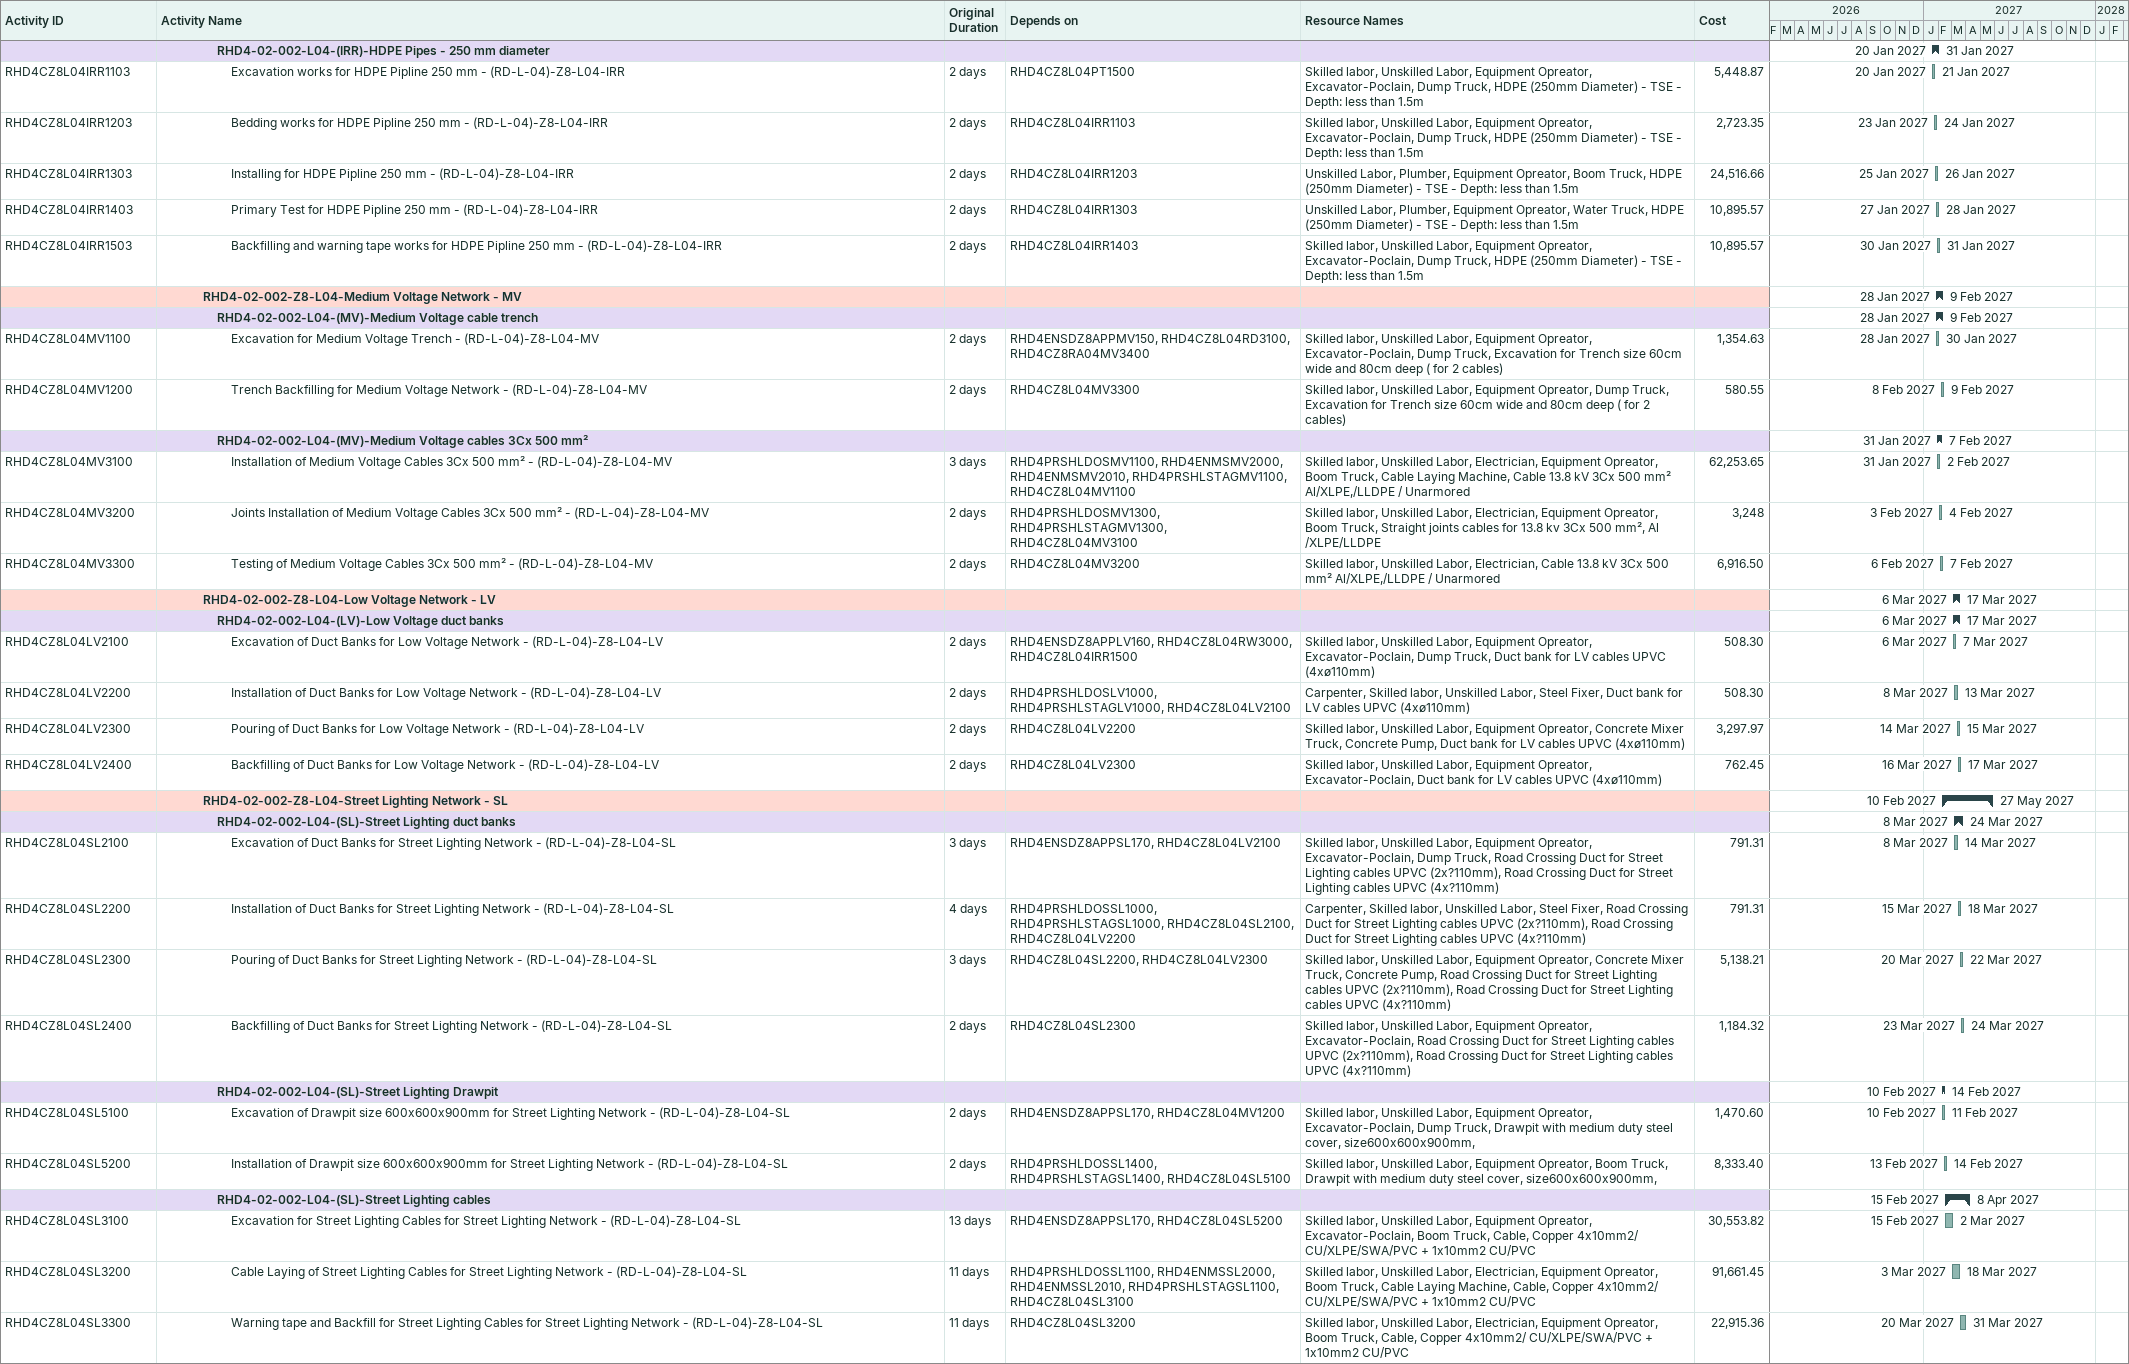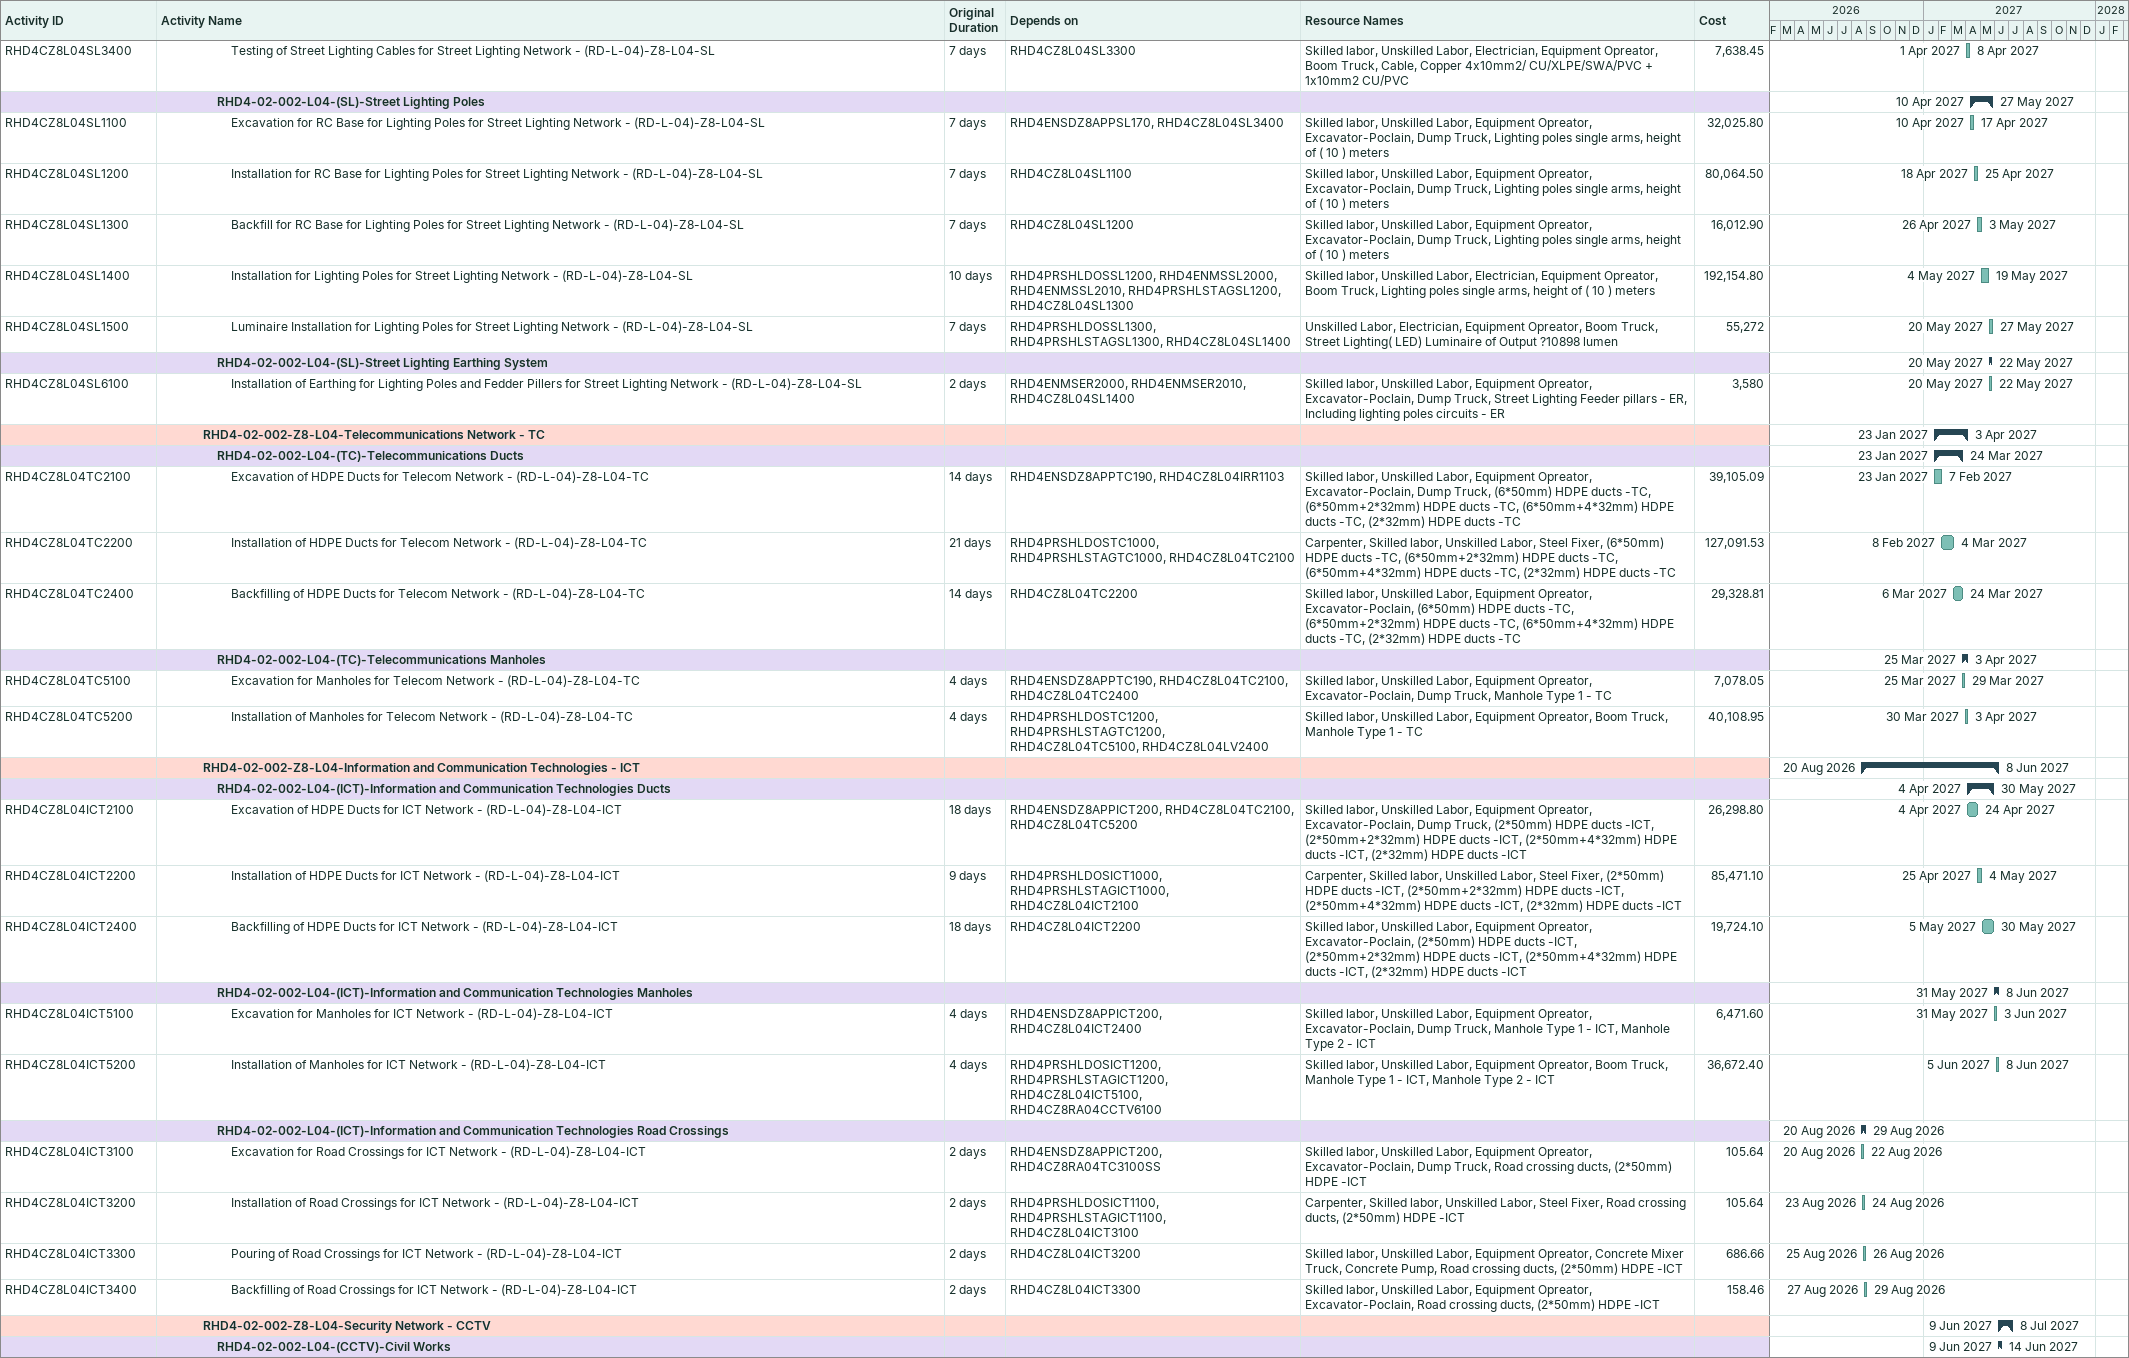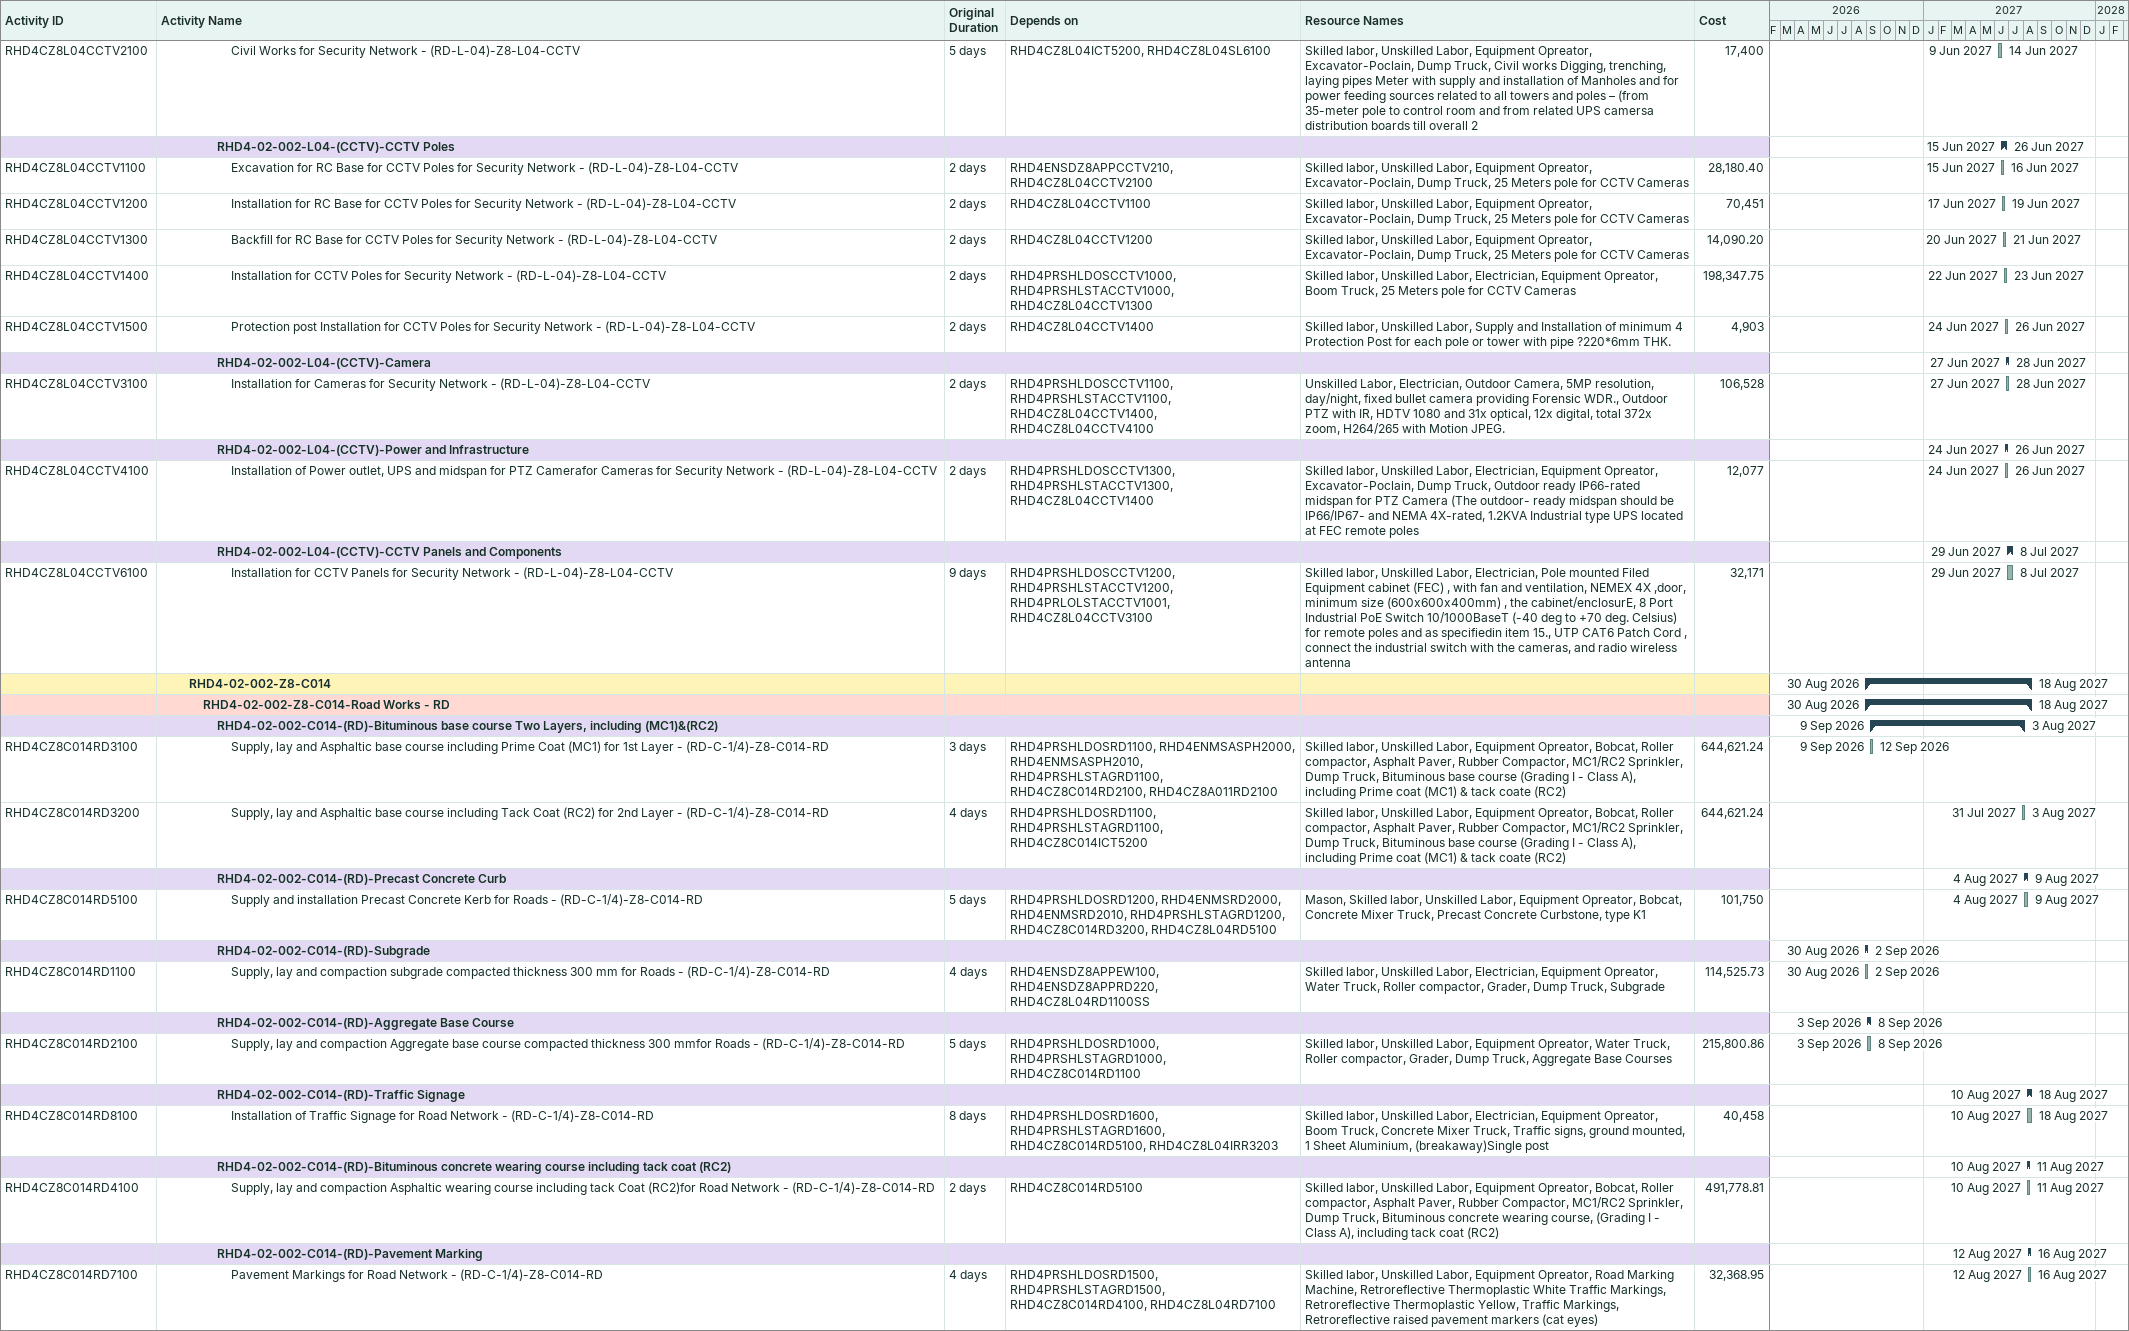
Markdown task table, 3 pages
| ID | Level | Task | Original duration | Start | Finish | Predecessors | Resources | Cost |
|---|---|---|---|---|---|---|---|---|
|  | 5 | **RHD4-02-002-L04-(IRR)-HDPE Pipes - 250 mm diameter** |  | 2027-01-20 | 2027-01-31 |  |  |  |
| RHD4CZ8L04IRR1103 | 6 | Excavation works for HDPE Pipline 250 mm - (RD-L-04)-Z8-L04-IRR | 2d | 2027-01-20 | 2027-01-21 | RHD4CZ8L04PT1500 | Skilled labor, Unskilled Labor, Equipment Opreator, Excavator-Poclain, Dump Truck, HDPE (250mm Diameter) - TSE - Depth: less than 1.5m | 5448.87 |
| RHD4CZ8L04IRR1203 | 6 | Bedding works for HDPE Pipline 250 mm - (RD-L-04)-Z8-L04-IRR | 2d | 2027-01-23 | 2027-01-24 | RHD4CZ8L04IRR1103 | Skilled labor, Unskilled Labor, Equipment Opreator, Excavator-Poclain, Dump Truck, HDPE (250mm Diameter) - TSE - Depth: less than 1.5m | 2723.35 |
| RHD4CZ8L04IRR1303 | 6 | Installing for HDPE Pipline 250 mm - (RD-L-04)-Z8-L04-IRR | 2d | 2027-01-25 | 2027-01-26 | RHD4CZ8L04IRR1203 | Unskilled Labor, Plumber, Equipment Opreator, Boom Truck, HDPE (250mm Diameter) - TSE - Depth: less than 1.5m | 24516.66 |
| RHD4CZ8L04IRR1403 | 6 | Primary Test for HDPE Pipline 250 mm - (RD-L-04)-Z8-L04-IRR | 2d | 2027-01-27 | 2027-01-28 | RHD4CZ8L04IRR1303 | Unskilled Labor, Plumber, Equipment Opreator, Water Truck, HDPE (250mm Diameter) - TSE - Depth: less than 1.5m | 10895.57 |
| RHD4CZ8L04IRR1503 | 6 | Backfilling and warning tape works for HDPE Pipline 250 mm - (RD-L-04)-Z8-L04-IRR | 2d | 2027-01-30 | 2027-01-31 | RHD4CZ8L04IRR1403 | Skilled labor, Unskilled Labor, Equipment Opreator, Excavator-Poclain, Dump Truck, HDPE (250mm Diameter) - TSE - Depth: less than 1.5m | 10895.57 |
|  | 4 | **RHD4-02-002-Z8-L04-Medium Voltage Network - MV** |  | 2027-01-28 | 2027-02-09 |  |  |  |
|  | 5 | **RHD4-02-002-L04-(MV)-Medium Voltage cable trench** |  | 2027-01-28 | 2027-02-09 |  |  |  |
| RHD4CZ8L04MV1100 | 6 | Excavation for Medium Voltage Trench - (RD-L-04)-Z8-L04-MV | 2d | 2027-01-28 | 2027-01-30 | RHD4ENSDZ8APPMV150, RHD4CZ8L04RD3100, RHD4CZ8RA04MV3400 | Skilled labor, Unskilled Labor, Equipment Opreator, Excavator-Poclain, Dump Truck, Excavation for Trench size 60cm wide and 80cm deep ( for 2 cables) | 1354.63 |
| RHD4CZ8L04MV1200 | 6 | Trench Backfilling for Medium Voltage Network - (RD-L-04)-Z8-L04-MV | 2d | 2027-02-08 | 2027-02-09 | RHD4CZ8L04MV3300 | Skilled labor, Unskilled Labor, Equipment Opreator, Dump Truck, Excavation for Trench size 60cm wide and 80cm deep ( for 2 cables) | 580.55 |
|  | 5 | **RHD4-02-002-L04-(MV)-Medium Voltage cables 3Cx 500 mm²** |  | 2027-01-31 | 2027-02-07 |  |  |  |
| RHD4CZ8L04MV3100 | 6 | Installation of Medium Voltage Cables 3Cx 500 mm² - (RD-L-04)-Z8-L04-MV | 3d | 2027-01-31 | 2027-02-02 | RHD4PRSHLDOSMV1100, RHD4ENMSMV2000, RHD4ENMSMV2010, RHD4PRSHLSTAGMV1100, RHD4CZ8L04MV1100 | Skilled labor, Unskilled Labor, Electrician, Equipment Opreator, Boom Truck, Cable Laying Machine, Cable 13.8 kV 3Cx 500 mm² Al/XLPE,/LLDPE / Unarmored | 62253.65 |
| RHD4CZ8L04MV3200 | 6 | Joints Installation of Medium Voltage Cables 3Cx 500 mm² - (RD-L-04)-Z8-L04-MV | 2d | 2027-02-03 | 2027-02-04 | RHD4PRSHLDOSMV1300, RHD4PRSHLSTAGMV1300, RHD4CZ8L04MV3100 | Skilled labor, Unskilled Labor, Electrician, Equipment Opreator, Boom Truck, Straight joints cables for 13.8 kv 3Cx 500 mm², Al /XLPE/LLDPE | 3248 |
| RHD4CZ8L04MV3300 | 6 | Testing of Medium Voltage Cables 3Cx 500 mm² - (RD-L-04)-Z8-L04-MV | 2d | 2027-02-06 | 2027-02-07 | RHD4CZ8L04MV3200 | Skilled labor, Unskilled Labor, Electrician, Cable 13.8 kV 3Cx 500 mm² Al/XLPE,/LLDPE / Unarmored | 6916.50 |
|  | 4 | **RHD4-02-002-Z8-L04-Low Voltage Network - LV** |  | 2027-03-06 | 2027-03-17 |  |  |  |
|  | 5 | **RHD4-02-002-L04-(LV)-Low Voltage duct banks** |  | 2027-03-06 | 2027-03-17 |  |  |  |
| RHD4CZ8L04LV2100 | 6 | Excavation of Duct Banks for Low Voltage Network - (RD-L-04)-Z8-L04-LV | 2d | 2027-03-06 | 2027-03-07 | RHD4ENSDZ8APPLV160, RHD4CZ8L04RW3000, RHD4CZ8L04IRR1500 | Skilled labor, Unskilled Labor, Equipment Opreator, Excavator-Poclain, Dump Truck, Duct bank for LV cables UPVC (4xø110mm) | 508.30 |
| RHD4CZ8L04LV2200 | 6 | Installation of Duct Banks for Low Voltage Network - (RD-L-04)-Z8-L04-LV | 2d | 2027-03-08 | 2027-03-13 | RHD4PRSHLDOSLV1000, RHD4PRSHLSTAGLV1000, RHD4CZ8L04LV2100 | Carpenter, Skilled labor, Unskilled Labor, Steel Fixer, Duct bank for LV cables UPVC (4xø110mm) | 508.30 |
| RHD4CZ8L04LV2300 | 6 | Pouring of Duct Banks for Low Voltage Network - (RD-L-04)-Z8-L04-LV | 2d | 2027-03-14 | 2027-03-15 | RHD4CZ8L04LV2200 | Skilled labor, Unskilled Labor, Equipment Opreator, Concrete Mixer Truck, Concrete Pump, Duct bank for LV cables UPVC (4xø110mm) | 3297.97 |
| RHD4CZ8L04LV2400 | 6 | Backfilling of Duct Banks for Low Voltage Network - (RD-L-04)-Z8-L04-LV | 2d | 2027-03-16 | 2027-03-17 | RHD4CZ8L04LV2300 | Skilled labor, Unskilled Labor, Equipment Opreator, Excavator-Poclain, Duct bank for LV cables UPVC (4xø110mm) | 762.45 |
|  | 4 | **RHD4-02-002-Z8-L04-Street Lighting Network - SL** |  | 2027-02-10 | 2027-05-27 |  |  |  |
|  | 5 | **RHD4-02-002-L04-(SL)-Street Lighting duct banks** |  | 2027-03-08 | 2027-03-24 |  |  |  |
| RHD4CZ8L04SL2100 | 6 | Excavation of Duct Banks for Street Lighting Network - (RD-L-04)-Z8-L04-SL | 3d | 2027-03-08 | 2027-03-14 | RHD4ENSDZ8APPSL170, RHD4CZ8L04LV2100 | Skilled labor, Unskilled Labor, Equipment Opreator, Excavator-Poclain, Dump Truck, Road Crossing Duct for Street Lighting cables UPVC (2x?110mm), Road Crossing Duct for Street Lighting cables UPVC (4x?110mm) | 791.31 |
| RHD4CZ8L04SL2200 | 6 | Installation of Duct Banks for Street Lighting Network - (RD-L-04)-Z8-L04-SL | 4d | 2027-03-15 | 2027-03-18 | RHD4PRSHLDOSSL1000, RHD4PRSHLSTAGSL1000, RHD4CZ8L04SL2100, RHD4CZ8L04LV2200 | Carpenter, Skilled labor, Unskilled Labor, Steel Fixer, Road Crossing Duct for Street Lighting cables UPVC (2x?110mm), Road Crossing Duct for Street Lighting cables UPVC (4x?110mm) | 791.31 |
| RHD4CZ8L04SL2300 | 6 | Pouring of Duct Banks for Street Lighting Network - (RD-L-04)-Z8-L04-SL | 3d | 2027-03-20 | 2027-03-22 | RHD4CZ8L04SL2200, RHD4CZ8L04LV2300 | Skilled labor, Unskilled Labor, Equipment Opreator, Concrete Mixer Truck, Concrete Pump, Road Crossing Duct for Street Lighting cables UPVC (2x?110mm), Road Crossing Duct for Street Lighting cables UPVC (4x?110mm) | 5138.21 |
| RHD4CZ8L04SL2400 | 6 | Backfilling of Duct Banks for Street Lighting Network - (RD-L-04)-Z8-L04-SL | 2d | 2027-03-23 | 2027-03-24 | RHD4CZ8L04SL2300 | Skilled labor, Unskilled Labor, Equipment Opreator, Excavator-Poclain, Road Crossing Duct for Street Lighting cables UPVC (2x?110mm), Road Crossing Duct for Street Lighting cables UPVC (4x?110mm) | 1184.32 |
|  | 5 | **RHD4-02-002-L04-(SL)-Street Lighting Drawpit** |  | 2027-02-10 | 2027-02-14 |  |  |  |
| RHD4CZ8L04SL5100 | 6 | Excavation of Drawpit size 600x600x900mm for Street Lighting Network - (RD-L-04)-Z8-L04-SL | 2d | 2027-02-10 | 2027-02-11 | RHD4ENSDZ8APPSL170, RHD4CZ8L04MV1200 | Skilled labor, Unskilled Labor, Equipment Opreator, Excavator-Poclain, Dump Truck, Drawpit with medium duty steel cover, size600x600x900mm, | 1470.60 |
| RHD4CZ8L04SL5200 | 6 | Installation of Drawpit size 600x600x900mm for Street Lighting Network - (RD-L-04)-Z8-L04-SL | 2d | 2027-02-13 | 2027-02-14 | RHD4PRSHLDOSSL1400, RHD4PRSHLSTAGSL1400, RHD4CZ8L04SL5100 | Skilled labor, Unskilled Labor, Equipment Opreator, Boom Truck, Drawpit with medium duty steel cover, size600x600x900mm, | 8333.40 |
|  | 5 | **RHD4-02-002-L04-(SL)-Street Lighting cables** |  | 2027-02-15 | 2027-04-08 |  |  |  |
| RHD4CZ8L04SL3100 | 6 | Excavation for Street Lighting Cables for Street Lighting Network - (RD-L-04)-Z8-L04-SL | 13d | 2027-02-15 | 2027-03-02 | RHD4ENSDZ8APPSL170, RHD4CZ8L04SL5200 | Skilled labor, Unskilled Labor, Equipment Opreator, Excavator-Poclain, Boom Truck, Cable, Copper 4x10mm2/ CU/XLPE/SWA/PVC + 1x10mm2 CU/PVC | 30553.82 |
| RHD4CZ8L04SL3200 | 6 | Cable Laying of Street Lighting Cables for Street Lighting Network - (RD-L-04)-Z8-L04-SL | 11d | 2027-03-03 | 2027-03-18 | RHD4PRSHLDOSSL1100, RHD4ENMSSL2000, RHD4ENMSSL2010, RHD4PRSHLSTAGSL1100, RHD4CZ8L04SL3100 | Skilled labor, Unskilled Labor, Electrician, Equipment Opreator, Boom Truck, Cable Laying Machine, Cable, Copper 4x10mm2/ CU/XLPE/SWA/PVC + 1x10mm2 CU/PVC | 91661.45 |
| RHD4CZ8L04SL3300 | 6 | Warning tape and Backfill for Street Lighting Cables for Street Lighting Network - (RD-L-04)-Z8-L04-SL | 11d | 2027-03-20 | 2027-03-31 | RHD4CZ8L04SL3200 | Skilled labor, Unskilled Labor, Electrician, Equipment Opreator, Boom Truck, Cable, Copper 4x10mm2/ CU/XLPE/SWA/PVC + 1x10mm2 CU/PVC | 22915.36 |
| RHD4CZ8L04SL3400 | 6 | Testing of Street Lighting Cables for Street Lighting Network - (RD-L-04)-Z8-L04-SL | 7d | 2027-04-01 | 2027-04-08 | RHD4CZ8L04SL3300 | Skilled labor, Unskilled Labor, Electrician, Equipment Opreator, Boom Truck, Cable, Copper 4x10mm2/ CU/XLPE/SWA/PVC + 1x10mm2 CU/PVC | 7638.45 |
|  | 5 | **RHD4-02-002-L04-(SL)-Street Lighting Poles** |  | 2027-04-10 | 2027-05-27 |  |  |  |
| RHD4CZ8L04SL1100 | 6 | Excavation for RC Base for Lighting Poles for Street Lighting Network - (RD-L-04)-Z8-L04-SL | 7d | 2027-04-10 | 2027-04-17 | RHD4ENSDZ8APPSL170, RHD4CZ8L04SL3400 | Skilled labor, Unskilled Labor, Equipment Opreator, Excavator-Poclain, Dump Truck, Lighting poles single arms, height of ( 10 ) meters | 32025.80 |
| RHD4CZ8L04SL1200 | 6 | Installation for RC Base for Lighting Poles for Street Lighting Network - (RD-L-04)-Z8-L04-SL | 7d | 2027-04-18 | 2027-04-25 | RHD4CZ8L04SL1100 | Skilled labor, Unskilled Labor, Equipment Opreator, Excavator-Poclain, Dump Truck, Lighting poles single arms, height of ( 10 ) meters | 80064.50 |
| RHD4CZ8L04SL1300 | 6 | Backfill for RC Base for Lighting Poles for Street Lighting Network - (RD-L-04)-Z8-L04-SL | 7d | 2027-04-26 | 2027-05-03 | RHD4CZ8L04SL1200 | Skilled labor, Unskilled Labor, Equipment Opreator, Excavator-Poclain, Dump Truck, Lighting poles single arms, height of ( 10 ) meters | 16012.90 |
| RHD4CZ8L04SL1400 | 6 | Installation for Lighting Poles for Street Lighting Network - (RD-L-04)-Z8-L04-SL | 10d | 2027-05-04 | 2027-05-19 | RHD4PRSHLDOSSL1200, RHD4ENMSSL2000, RHD4ENMSSL2010, RHD4PRSHLSTAGSL1200, RHD4CZ8L04SL1300 | Skilled labor, Unskilled Labor, Electrician, Equipment Opreator, Boom Truck, Lighting poles single arms, height of ( 10 ) meters | 192154.80 |
| RHD4CZ8L04SL1500 | 6 | Luminaire Installation for Lighting Poles for Street Lighting Network - (RD-L-04)-Z8-L04-SL | 7d | 2027-05-20 | 2027-05-27 | RHD4PRSHLDOSSL1300, RHD4PRSHLSTAGSL1300, RHD4CZ8L04SL1400 | Unskilled Labor, Electrician, Equipment Opreator, Boom Truck, Street Lighting( LED) Luminaire of Output ?10898 lumen | 55272 |
|  | 5 | **RHD4-02-002-L04-(SL)-Street Lighting Earthing System** |  | 2027-05-20 | 2027-05-22 |  |  |  |
| RHD4CZ8L04SL6100 | 6 | Installation of Earthing for Lighting Poles and Fedder Pillers for Street Lighting Network - (RD-L-04)-Z8-L04-SL | 2d | 2027-05-20 | 2027-05-22 | RHD4ENMSER2000, RHD4ENMSER2010, RHD4CZ8L04SL1400 | Skilled labor, Unskilled Labor, Equipment Opreator, Excavator-Poclain, Dump Truck, Street Lighting Feeder pillars - ER, Including lighting poles circuits - ER | 3580 |
|  | 4 | **RHD4-02-002-Z8-L04-Telecommunications Network - TC** |  | 2027-01-23 | 2027-04-03 |  |  |  |
|  | 5 | **RHD4-02-002-L04-(TC)-Telecommunications Ducts** |  | 2027-01-23 | 2027-03-24 |  |  |  |
| RHD4CZ8L04TC2100 | 6 | Excavation of HDPE Ducts for Telecom Network - (RD-L-04)-Z8-L04-TC | 14d | 2027-01-23 | 2027-02-07 | RHD4ENSDZ8APPTC190, RHD4CZ8L04IRR1103 | Skilled labor, Unskilled Labor, Equipment Opreator, Excavator-Poclain, Dump Truck, (6*50mm) HDPE ducts -TC, (6*50mm+2*32mm) HDPE ducts -TC, (6*50mm+4*32mm) HDPE ducts -TC, (2*32mm) HDPE ducts -TC | 39105.09 |
| RHD4CZ8L04TC2200 | 6 | Installation of HDPE Ducts for Telecom Network - (RD-L-04)-Z8-L04-TC | 21d | 2027-02-08 | 2027-03-04 | RHD4PRSHLDOSTC1000, RHD4PRSHLSTAGTC1000, RHD4CZ8L04TC2100 | Carpenter, Skilled labor, Unskilled Labor, Steel Fixer, (6*50mm) HDPE ducts -TC, (6*50mm+2*32mm) HDPE ducts -TC, (6*50mm+4*32mm) HDPE ducts -TC, (2*32mm) HDPE ducts -TC | 127091.53 |
| RHD4CZ8L04TC2400 | 6 | Backfilling of HDPE Ducts for Telecom Network - (RD-L-04)-Z8-L04-TC | 14d | 2027-03-06 | 2027-03-24 | RHD4CZ8L04TC2200 | Skilled labor, Unskilled Labor, Equipment Opreator, Excavator-Poclain, (6*50mm) HDPE ducts -TC, (6*50mm+2*32mm) HDPE ducts -TC, (6*50mm+4*32mm) HDPE ducts -TC, (2*32mm) HDPE ducts -TC | 29328.81 |
|  | 5 | **RHD4-02-002-L04-(TC)-Telecommunications Manholes** |  | 2027-03-25 | 2027-04-03 |  |  |  |
| RHD4CZ8L04TC5100 | 6 | Excavation for Manholes for Telecom Network - (RD-L-04)-Z8-L04-TC | 4d | 2027-03-25 | 2027-03-29 | RHD4ENSDZ8APPTC190, RHD4CZ8L04TC2100, RHD4CZ8L04TC2400 | Skilled labor, Unskilled Labor, Equipment Opreator, Excavator-Poclain, Dump Truck, Manhole Type 1 - TC | 7078.05 |
| RHD4CZ8L04TC5200 | 6 | Installation of Manholes for Telecom Network - (RD-L-04)-Z8-L04-TC | 4d | 2027-03-30 | 2027-04-03 | RHD4PRSHLDOSTC1200, RHD4PRSHLSTAGTC1200, RHD4CZ8L04TC5100, RHD4CZ8L04LV2400 | Skilled labor, Unskilled Labor, Equipment Opreator, Boom Truck, Manhole Type 1 - TC | 40108.95 |
|  | 4 | **RHD4-02-002-Z8-L04-Information and Communication Technologies - ICT** |  | 2026-08-20 | 2027-06-08 |  |  |  |
|  | 5 | **RHD4-02-002-L04-(ICT)-Information and Communication Technologies Ducts** |  | 2027-04-04 | 2027-05-30 |  |  |  |
| RHD4CZ8L04ICT2100 | 6 | Excavation of HDPE Ducts for ICT Network - (RD-L-04)-Z8-L04-ICT | 18d | 2027-04-04 | 2027-04-24 | RHD4ENSDZ8APPICT200, RHD4CZ8L04TC2100, RHD4CZ8L04TC5200 | Skilled labor, Unskilled Labor, Equipment Opreator, Excavator-Poclain, Dump Truck, (2*50mm) HDPE ducts -ICT, (2*50mm+2*32mm) HDPE ducts -ICT, (2*50mm+4*32mm) HDPE ducts -ICT, (2*32mm) HDPE ducts -ICT | 26298.80 |
| RHD4CZ8L04ICT2200 | 6 | Installation of HDPE Ducts for ICT Network - (RD-L-04)-Z8-L04-ICT | 9d | 2027-04-25 | 2027-05-04 | RHD4PRSHLDOSICT1000, RHD4PRSHLSTAGICT1000, RHD4CZ8L04ICT2100 | Carpenter, Skilled labor, Unskilled Labor, Steel Fixer, (2*50mm) HDPE ducts -ICT, (2*50mm+2*32mm) HDPE ducts -ICT, (2*50mm+4*32mm) HDPE ducts -ICT, (2*32mm) HDPE ducts -ICT | 85471.10 |
| RHD4CZ8L04ICT2400 | 6 | Backfilling of HDPE Ducts for ICT Network - (RD-L-04)-Z8-L04-ICT | 18d | 2027-05-05 | 2027-05-30 | RHD4CZ8L04ICT2200 | Skilled labor, Unskilled Labor, Equipment Opreator, Excavator-Poclain, (2*50mm) HDPE ducts -ICT, (2*50mm+2*32mm) HDPE ducts -ICT, (2*50mm+4*32mm) HDPE ducts -ICT, (2*32mm) HDPE ducts -ICT | 19724.10 |
|  | 5 | **RHD4-02-002-L04-(ICT)-Information and Communication Technologies Manholes** |  | 2027-05-31 | 2027-06-08 |  |  |  |
| RHD4CZ8L04ICT5100 | 6 | Excavation for Manholes for ICT Network - (RD-L-04)-Z8-L04-ICT | 4d | 2027-05-31 | 2027-06-03 | RHD4ENSDZ8APPICT200, RHD4CZ8L04ICT2400 | Skilled labor, Unskilled Labor, Equipment Opreator, Excavator-Poclain, Dump Truck, Manhole Type 1 - ICT, Manhole Type 2 - ICT | 6471.60 |
| RHD4CZ8L04ICT5200 | 6 | Installation of Manholes for ICT Network - (RD-L-04)-Z8-L04-ICT | 4d | 2027-06-05 | 2027-06-08 | RHD4PRSHLDOSICT1200, RHD4PRSHLSTAGICT1200, RHD4CZ8L04ICT5100, RHD4CZ8RA04CCTV6100 | Skilled labor, Unskilled Labor, Equipment Opreator, Boom Truck, Manhole Type 1 - ICT, Manhole Type 2 - ICT | 36672.40 |
|  | 5 | **RHD4-02-002-L04-(ICT)-Information and Communication Technologies Road Crossings** |  | 2026-08-20 | 2026-08-29 |  |  |  |
| RHD4CZ8L04ICT3100 | 6 | Excavation for Road Crossings for ICT Network - (RD-L-04)-Z8-L04-ICT | 2d | 2026-08-20 | 2026-08-22 | RHD4ENSDZ8APPICT200, RHD4CZ8RA04TC3100SS | Skilled labor, Unskilled Labor, Equipment Opreator, Excavator-Poclain, Dump Truck, Road crossing ducts, (2*50mm) HDPE -ICT | 105.64 |
| RHD4CZ8L04ICT3200 | 6 | Installation of Road Crossings for ICT Network - (RD-L-04)-Z8-L04-ICT | 2d | 2026-08-23 | 2026-08-24 | RHD4PRSHLDOSICT1100, RHD4PRSHLSTAGICT1100, RHD4CZ8L04ICT3100 | Carpenter, Skilled labor, Unskilled Labor, Steel Fixer, Road crossing ducts, (2*50mm) HDPE -ICT | 105.64 |
| RHD4CZ8L04ICT3300 | 6 | Pouring of Road Crossings for ICT Network - (RD-L-04)-Z8-L04-ICT | 2d | 2026-08-25 | 2026-08-26 | RHD4CZ8L04ICT3200 | Skilled labor, Unskilled Labor, Equipment Opreator, Concrete Mixer Truck, Concrete Pump, Road crossing ducts, (2*50mm) HDPE -ICT | 686.66 |
| RHD4CZ8L04ICT3400 | 6 | Backfilling of Road Crossings for ICT Network - (RD-L-04)-Z8-L04-ICT | 2d | 2026-08-27 | 2026-08-29 | RHD4CZ8L04ICT3300 | Skilled labor, Unskilled Labor, Equipment Opreator, Excavator-Poclain, Road crossing ducts, (2*50mm) HDPE -ICT | 158.46 |
|  | 4 | **RHD4-02-002-Z8-L04-Security Network - CCTV** |  | 2027-06-09 | 2027-07-08 |  |  |  |
|  | 5 | **RHD4-02-002-L04-(CCTV)-Civil Works** |  | 2027-06-09 | 2027-06-14 |  |  |  |
| RHD4CZ8L04CCTV2100 | 6 | Civil Works for Security Network - (RD-L-04)-Z8-L04-CCTV | 5d | 2027-06-09 | 2027-06-14 | RHD4CZ8L04ICT5200, RHD4CZ8L04SL6100 | Skilled labor, Unskilled Labor, Equipment Opreator, Excavator-Poclain, Dump Truck, Civil works Digging, trenching, laying pipes Meter with supply and installation of Manholes and for power feeding sources related to all towers and poles – (from 35-meter pole to control room and from related UPS camersa distribution boards till overall 2 | 17400 |
|  | 5 | **RHD4-02-002-L04-(CCTV)-CCTV Poles** |  | 2027-06-15 | 2027-06-26 |  |  |  |
| RHD4CZ8L04CCTV1100 | 6 | Excavation for RC Base for CCTV Poles for Security Network - (RD-L-04)-Z8-L04-CCTV | 2d | 2027-06-15 | 2027-06-16 | RHD4ENSDZ8APPCCTV210, RHD4CZ8L04CCTV2100 | Skilled labor, Unskilled Labor, Equipment Opreator, Excavator-Poclain, Dump Truck, 25 Meters pole for CCTV Cameras | 28180.40 |
| RHD4CZ8L04CCTV1200 | 6 | Installation for RC Base for CCTV Poles for Security Network - (RD-L-04)-Z8-L04-CCTV | 2d | 2027-06-17 | 2027-06-19 | RHD4CZ8L04CCTV1100 | Skilled labor, Unskilled Labor, Equipment Opreator, Excavator-Poclain, Dump Truck, 25 Meters pole for CCTV Cameras | 70451 |
| RHD4CZ8L04CCTV1300 | 6 | Backfill for RC Base for CCTV Poles for Security Network - (RD-L-04)-Z8-L04-CCTV | 2d | 2027-06-20 | 2027-06-21 | RHD4CZ8L04CCTV1200 | Skilled labor, Unskilled Labor, Equipment Opreator, Excavator-Poclain, Dump Truck, 25 Meters pole for CCTV Cameras | 14090.20 |
| RHD4CZ8L04CCTV1400 | 6 | Installation for CCTV Poles for Security Network - (RD-L-04)-Z8-L04-CCTV | 2d | 2027-06-22 | 2027-06-23 | RHD4PRSHLDOSCCTV1000, RHD4PRSHLSTACCTV1000, RHD4CZ8L04CCTV1300 | Skilled labor, Unskilled Labor, Electrician, Equipment Opreator, Boom Truck, 25 Meters pole for CCTV Cameras | 198347.75 |
| RHD4CZ8L04CCTV1500 | 6 | Protection post Installation for CCTV Poles for Security Network - (RD-L-04)-Z8-L04-CCTV | 2d | 2027-06-24 | 2027-06-26 | RHD4CZ8L04CCTV1400 | Skilled labor, Unskilled Labor, Supply and Installation of minimum 4 Protection Post for each pole or tower with pipe ?220*6mm THK. | 4903 |
|  | 5 | **RHD4-02-002-L04-(CCTV)-Camera** |  | 2027-06-27 | 2027-06-28 |  |  |  |
| RHD4CZ8L04CCTV3100 | 6 | Installation for Cameras for Security Network - (RD-L-04)-Z8-L04-CCTV | 2d | 2027-06-27 | 2027-06-28 | RHD4PRSHLDOSCCTV1100, RHD4PRSHLSTACCTV1100, RHD4CZ8L04CCTV1400, RHD4CZ8L04CCTV4100 | Unskilled Labor, Electrician, Outdoor Camera, 5MP resolution, day/night, fixed bullet camera providing Forensic WDR., Outdoor PTZ with IR, HDTV 1080 and 31x optical, 12x digital, total 372x zoom, H264/265 with Motion JPEG. | 106528 |
|  | 5 | **RHD4-02-002-L04-(CCTV)-Power and Infrastructure** |  | 2027-06-24 | 2027-06-26 |  |  |  |
| RHD4CZ8L04CCTV4100 | 6 | Installation of Power outlet, UPS and midspan for PTZ Camerafor Cameras for Security Network - (RD-L-04)-Z8-L04-CCTV | 2d | 2027-06-24 | 2027-06-26 | RHD4PRSHLDOSCCTV1300, RHD4PRSHLSTACCTV1300, RHD4CZ8L04CCTV1400 | Skilled labor, Unskilled Labor, Electrician, Equipment Opreator, Excavator-Poclain, Dump Truck, Outdoor ready IP66-rated midspan for PTZ Camera (The outdoor- ready midspan should be IP66/IP67- and NEMA 4X-rated, 1.2KVA Industrial type UPS located at FEC remote poles | 12077 |
|  | 5 | **RHD4-02-002-L04-(CCTV)-CCTV Panels and Components** |  | 2027-06-29 | 2027-07-08 |  |  |  |
| RHD4CZ8L04CCTV6100 | 6 | Installation for CCTV Panels for Security Network - (RD-L-04)-Z8-L04-CCTV | 9d | 2027-06-29 | 2027-07-08 | RHD4PRSHLDOSCCTV1200, RHD4PRSHLSTACCTV1200, RHD4PRLOLSTACCTV1001, RHD4CZ8L04CCTV3100 | Skilled labor, Unskilled Labor, Electrician, Pole mounted Filed Equipment cabinet (FEC) , with fan and ventilation, NEMEX 4X ,door, minimum size (600x600x400mm) , the cabinet/enclosurE, 8 Port Industrial PoE Switch 10/1000BaseT (-40 deg to +70 deg. Celsius) for remote poles and as specifiedin item 15., UTP CAT6 Patch Cord , connect the industrial switch with the cameras, and radio wireless antenna | 32171 |
|  | 3 | **RHD4-02-002-Z8-C014** |  | 2026-08-30 | 2027-08-18 |  |  |  |
|  | 4 | **RHD4-02-002-Z8-C014-Road Works - RD** |  | 2026-08-30 | 2027-08-18 |  |  |  |
|  | 5 | **RHD4-02-002-C014-(RD)-Bituminous base course Two Layers, including (MC1)&(RC2)** |  | 2026-09-09 | 2027-08-03 |  |  |  |
| RHD4CZ8C014RD3100 | 6 | Supply, lay and Asphaltic base course including Prime Coat (MC1) for 1st Layer - (RD-C-1/4)-Z8-C014-RD | 3d | 2026-09-09 | 2026-09-12 | RHD4PRSHLDOSRD1100, RHD4ENMSASPH2000, RHD4ENMSASPH2010, RHD4PRSHLSTAGRD1100, RHD4CZ8C014RD2100, RHD4CZ8A011RD2100 | Skilled labor, Unskilled Labor, Equipment Opreator, Bobcat, Roller compactor, Asphalt Paver, Rubber Compactor, MC1/RC2 Sprinkler, Dump Truck, Bituminous base course (Grading I - Class A), including Prime coat (MC1) & tack coate (RC2) | 644621.24 |
| RHD4CZ8C014RD3200 | 6 | Supply, lay and Asphaltic base course including Tack Coat (RC2) for 2nd Layer - (RD-C-1/4)-Z8-C014-RD | 4d | 2027-07-31 | 2027-08-03 | RHD4PRSHLDOSRD1100, RHD4PRSHLSTAGRD1100, RHD4CZ8C014ICT5200 | Skilled labor, Unskilled Labor, Equipment Opreator, Bobcat, Roller compactor, Asphalt Paver, Rubber Compactor, MC1/RC2 Sprinkler, Dump Truck, Bituminous base course (Grading I - Class A), including Prime coat (MC1) & tack coate (RC2) | 644621.24 |
|  | 5 | **RHD4-02-002-C014-(RD)-Precast Concrete Curb** |  | 2027-08-04 | 2027-08-09 |  |  |  |
| RHD4CZ8C014RD5100 | 6 | Supply and installation Precast Concrete Kerb for Roads - (RD-C-1/4)-Z8-C014-RD | 5d | 2027-08-04 | 2027-08-09 | RHD4PRSHLDOSRD1200, RHD4ENMSRD2000, RHD4ENMSRD2010, RHD4PRSHLSTAGRD1200, RHD4CZ8C014RD3200, RHD4CZ8L04RD5100 | Mason, Skilled labor, Unskilled Labor, Equipment Opreator, Bobcat, Concrete Mixer Truck, Precast Concrete Curbstone, type K1 | 101750 |
|  | 5 | **RHD4-02-002-C014-(RD)-Subgrade** |  | 2026-08-30 | 2026-09-02 |  |  |  |
| RHD4CZ8C014RD1100 | 6 | Supply, lay and compaction subgrade compacted thickness 300 mm for Roads - (RD-C-1/4)-Z8-C014-RD | 4d | 2026-08-30 | 2026-09-02 | RHD4ENSDZ8APPEW100, RHD4ENSDZ8APPRD220, RHD4CZ8L04RD1100SS | Skilled labor, Unskilled Labor, Electrician, Equipment Opreator, Water Truck, Roller compactor, Grader, Dump Truck, Subgrade | 114525.73 |
|  | 5 | **RHD4-02-002-C014-(RD)-Aggregate Base Course** |  | 2026-09-03 | 2026-09-08 |  |  |  |
| RHD4CZ8C014RD2100 | 6 | Supply, lay and compaction Aggregate base course compacted thickness 300 mmfor Roads - (RD-C-1/4)-Z8-C014-RD | 5d | 2026-09-03 | 2026-09-08 | RHD4PRSHLDOSRD1000, RHD4PRSHLSTAGRD1000, RHD4CZ8C014RD1100 | Skilled labor, Unskilled Labor, Equipment Opreator, Water Truck, Roller compactor, Grader, Dump Truck, Aggregate Base Courses | 215800.86 |
|  | 5 | **RHD4-02-002-C014-(RD)-Traffic Signage** |  | 2027-08-10 | 2027-08-18 |  |  |  |
| RHD4CZ8C014RD8100 | 6 | Installation of Traffic Signage for Road Network - (RD-C-1/4)-Z8-C014-RD | 8d | 2027-08-10 | 2027-08-18 | RHD4PRSHLDOSRD1600, RHD4PRSHLSTAGRD1600, RHD4CZ8C014RD5100, RHD4CZ8L04IRR3203 | Skilled labor, Unskilled Labor, Electrician, Equipment Opreator, Boom Truck, Concrete Mixer Truck, Traffic signs, ground mounted, 1 Sheet Aluminium, (breakaway)Single post | 40458 |
|  | 5 | **RHD4-02-002-C014-(RD)-Bituminous concrete wearing course including tack coat (RC2)** |  | 2027-08-10 | 2027-08-11 |  |  |  |
| RHD4CZ8C014RD4100 | 6 | Supply, lay and compaction Asphaltic wearing course including tack Coat (RC2)for Road Network - (RD-C-1/4)-Z8-C014-RD | 2d | 2027-08-10 | 2027-08-11 | RHD4CZ8C014RD5100 | Skilled labor, Unskilled Labor, Equipment Opreator, Bobcat, Roller compactor, Asphalt Paver, Rubber Compactor, MC1/RC2 Sprinkler, Dump Truck, Bituminous concrete wearing course, (Grading I - Class A), including tack coat (RC2) | 491778.81 |
|  | 5 | **RHD4-02-002-C014-(RD)-Pavement Marking** |  | 2027-08-12 | 2027-08-16 |  |  |  |
| RHD4CZ8C014RD7100 | 6 | Pavement Markings for Road Network - (RD-C-1/4)-Z8-C014-RD | 4d | 2027-08-12 | 2027-08-16 | RHD4PRSHLDOSRD1500, RHD4PRSHLSTAGRD1500, RHD4CZ8C014RD4100, RHD4CZ8L04RD7100 | Skilled labor, Unskilled Labor, Equipment Opreator, Road Marking Machine, Retroreflective Thermoplastic White Traffic Markings, Retroreflective Thermoplastic Yellow, Traffic Markings, Retroreflective raised pavement markers (cat eyes) | 32368.95 |
